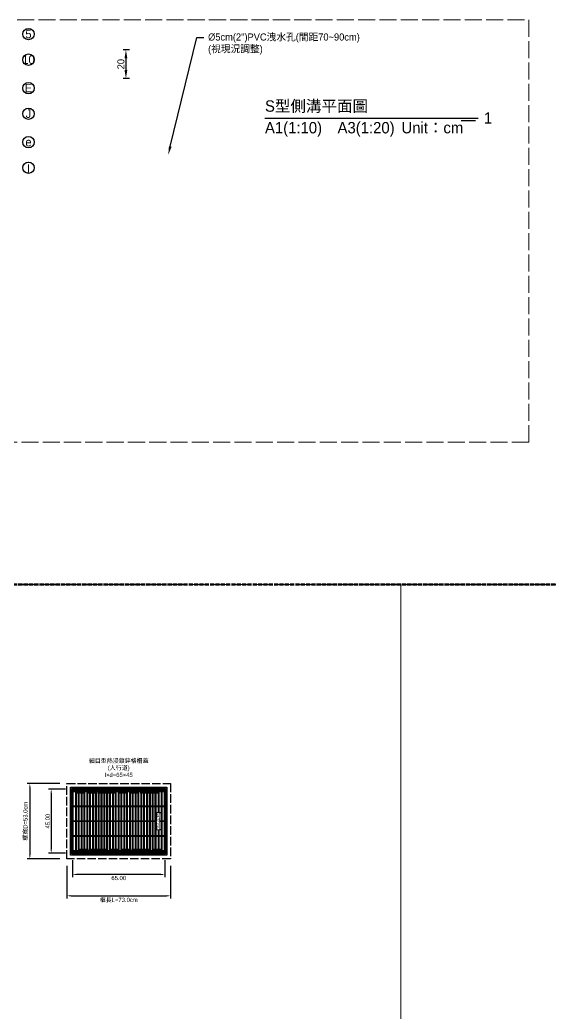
# Model space of a CAD drawing. Extents: x -7340 to 3675, y -3342 to 777.
# Drawn here: x 782 to 1155, y -698 to 0 of the extents above; entities that cross this region are included whole.
import ezdxf
from ezdxf import colors
from ezdxf.entities.mleader import LeaderData, LeaderLine
from ezdxf.math import Vec2, Vec3

# ---------------------------------------------------------------- set-up
doc = ezdxf.new("R2010")
doc.units = 0
doc.header["$MEASUREMENT"] = 0
doc.linetypes.add('ACAD_ISO02W100', pattern=[15, 12, -3])
doc.layers.add('一、3.基本-變更', color=1, linetype='Continuous', lineweight=50)
doc.layers.add('二、6.繪圖-其他施作項目', color=35, linetype='Continuous', lineweight=30)
doc.layers.add('一、4.基本-隱藏', color=9, linetype='ACAD_ISO02W100', lineweight=20, plot=False)
doc.layers.add('三、3.文字-註解文字', color=2, linetype='Continuous')
doc.styles.get("Standard").update_dxf_attribs({"font": 'kaiu.ttf', "height": 2})
doc.styles.add('次圖名(詳圖)', font='MS PGothic.ttf', dxfattribs={"height": 6})
doc.styles.add('註解文字', font='MS PGothic.ttf', dxfattribs={"height": 3})
doc.styles.add('註解文字(詳圖)', font='MS PGothic.ttf', dxfattribs={"height": 5})
doc.dimstyles.new('註解文字', dxfattribs={"dimtxt": 3, "dimasz": 3, "dimexe": 2, "dimexo": 5, "dimgap": 1, "dimtad": 2, "dimzin": 0, "dimdsep": 46, "dimtxsty": '註解文字', "dimcen": 0.1, "dimclrd": 144, "dimclre": 144, "dimclrt": 256, "dimadec": 0, "dimazin": 0, "dimtfac": 1, "dimtofl": 0, "dimtmove": 0, "dimatfit": 3, "dimfxl": 15, "dimtolj": 1, "dimtzin": 0, "dimlwd": -1, "dimlwe": -1, "dimarcsym": 1})
doc.dimstyles.new('註解文字(詳圖)', dxfattribs={"dimtxt": 5, "dimasz": 6, "dimexe": 2, "dimexo": 5, "dimgap": 1, "dimtad": 2, "dimzin": 0, "dimdsep": 46, "dimtxsty": '註解文字(詳圖)', "dimcen": 0.1, "dimclrd": 144, "dimclre": 144, "dimclrt": 256, "dimadec": 0, "dimazin": 0, "dimtfac": 1, "dimtofl": 0, "dimtmove": 0, "dimatfit": 3, "dimfxlon": 1, "dimtolj": 1, "dimtzin": 0, "dimlwd": -1, "dimlwe": -1, "dimarcsym": 1})

# ---------------------------------------------------------------- blocks, each defined once
blk = doc.blocks.new('*D5')
at = {"layer": 'Defpoints', "color": 0, "transparency": 16777216}
for p in [(876.56, -21.16), (856.56, -41.16), (876.56, -41.16)]:
    blk.add_point(p, dxfattribs=at)
at = {"layer": '三、3.文字-註解文字', "color": 144, "transparency": 16777216}
for p, q in [((859.06, -21.16), (854.56, -21.16)), ((856.56, -27.16), (856.56, -35.16)), ((859.06, -41.16), (854.56, -41.16))]:
    blk.add_line(p, q, dxfattribs=at)
for points in [[(855.56, -27.16), (857.56, -27.16), (856.56, -21.16)], [(855.56, -35.16), (857.56, -35.16), (856.56, -41.16)]]:
    blk.add_solid(points, dxfattribs=at)
at = {"layer": '三、3.文字-註解文字', "transparency": 16777216, "insert": (853.06, -31.16), "char_height": 5, "attachment_point": 5, "rotation": 90, "style": '註解文字(詳圖)'}
blk.add_mtext('\\A1;20', dxfattribs=at)
blk = doc.blocks.new('*D36')
at = {"layer": 'Defpoints', "color": 0, "transparency": 16777216}
for p in [(819, -541), (804, -586), (819, -586)]:
    blk.add_point(p, dxfattribs=at)
at = {"layer": '三、3.文字-註解文字', "color": 144, "transparency": 16777216}
for p, q in [((814, -541), (802, -541)), ((804, -544), (804, -583)), ((814, -586), (802, -586))]:
    blk.add_line(p, q, dxfattribs=at)
for points in [[(803.5, -544), (804.5, -544), (804, -541)], [(803.5, -583), (804.5, -583), (804, -586)]]:
    blk.add_solid(points, dxfattribs=at)
at = {"layer": '三、3.文字-註解文字', "transparency": 16777216, "insert": (801.5, -563.5), "char_height": 3, "attachment_point": 5, "rotation": 90, "style": '註解文字'}
blk.add_mtext('\\A1;45.00', dxfattribs=at)
blk = doc.blocks.new('*D37')
at = {"layer": 'Defpoints', "color": 0, "transparency": 16777216}
for p in [(819, -586), (884, -586), (819, -601)]:
    blk.add_point(p, dxfattribs=at)
at = {"layer": '三、3.文字-註解文字', "color": 144, "transparency": 16777216}
for p, q in [((819, -591), (819, -603)), ((884, -591), (884, -603)), ((881, -601), (822, -601))]:
    blk.add_line(p, q, dxfattribs=at)
for points in [[(822, -600.5), (822, -601.5), (819, -601)], [(881, -600.5), (881, -601.5), (884, -601)]]:
    blk.add_solid(points, dxfattribs=at)
at = {"layer": '三、3.文字-註解文字', "transparency": 16777216, "insert": (851.5, -603.5), "char_height": 3, "attachment_point": 5, "style": '註解文字'}
blk.add_mtext('\\A1;65.00', dxfattribs=at)
blk = doc.blocks.new('*D45')
at = {"layer": 'Defpoints', "color": 0, "transparency": 16777216}
for p in [(815, -537), (789, -590), (815, -590)]:
    blk.add_point(p, dxfattribs=at)
at = {"layer": '三、3.文字-註解文字', "color": 144, "transparency": 16777216}
for p, q in [((810, -537), (787, -537)), ((789, -540), (789, -587)), ((810, -590), (787, -590))]:
    blk.add_line(p, q, dxfattribs=at)
for points in [[(788.5, -540), (789.5, -540), (789, -537)], [(788.5, -587), (789.5, -587), (789, -590)]]:
    blk.add_solid(points, dxfattribs=at)
at = {"layer": '三、3.文字-註解文字', "transparency": 16777216, "insert": (786.01, -563.5), "char_height": 3, "attachment_point": 5, "rotation": 90, "style": '註解文字'}
blk.add_mtext('\\A1;框寬D=53.0cm', dxfattribs=at)
blk = doc.blocks.new('*D22')
at = {"layer": 'Defpoints', "color": 0, "transparency": 16777216}
for p in [(815, -590), (888, -590), (888, -616)]:
    blk.add_point(p, dxfattribs=at)
at = {"layer": '三、3.文字-註解文字', "color": 144, "transparency": 16777216}
for p, q in [((815, -595), (815, -618)), ((888, -595), (888, -618)), ((818, -616), (885, -616))]:
    blk.add_line(p, q, dxfattribs=at)
for points in [[(818, -615.5), (818, -616.5), (815, -616)], [(885, -615.5), (885, -616.5), (888, -616)]]:
    blk.add_solid(points, dxfattribs=at)
at = {"layer": '三、3.文字-註解文字', "transparency": 16777216, "insert": (851.5, -619.02), "char_height": 3, "attachment_point": 5, "style": '註解文字'}
blk.add_mtext('\\A1;框長L=73.0cm', dxfattribs=at)

msp = doc.modelspace()

# ---------------------------------------------------------------- hatches: boundary and pattern name
at = {"layer": '二、6.繪圖-其他施作項目'}
h = msp.add_hatch(color=256, dxfattribs=at)
h.dxf.hatch_style = 1
h.paths.add_polyline_path([(881.25, -557.5), (877.25, -557.5), (877.25, -569.5), (881.25, -569.5)])

# ---------------------------------------------------------------- linework, layer by layer
at = {"layer": '一、4.基本-隱藏'}
for points in [[(720, 0), (1140, 0), (1140, -297), (720, -297)], [(1050, -730), (1800, -730), (1800, -397), (1050, -397)]]:
    msp.add_lwpolyline(points, close=True, dxfattribs=at)
at = {"layer": '三、3.文字-註解文字'}
for points in [[(954.399, -69.031), (1104.399, -69.031)], [(1102.399, -71.031), (1092.399, -71.031)]]:
    msp.add_lwpolyline(points, dxfattribs=at)
for centre in [(788, -10), (788, -28), (788, -48), (788, -66), (788, -86), (788, -104)]:
    msp.add_circle(centre, 4, dxfattribs=at)
at = {"layer": '二、6.繪圖-其他施作項目'}
for points in [[(819, -541), (884, -541), (884, -586), (819, -586)], [(877.25, -569.5), (877.25, -557.5), (881.25, -557.5), (881.25, -569.5)]]:
    msp.add_lwpolyline(points, close=True, dxfattribs=at)
for points in [[(819.5, -541.5), (883.5, -541.5)], [(819.5, -585.5), (819.5, -541.5)], [(819.5, -542.25), (883.5, -542.25)], [(819.5, -542.75), (883.5, -542.75)], [(821.25, -542.25), (821.25, -541.5)], [(821.25, -552.75), (821.25, -542.75)], [(821.75, -542.25), (821.75, -541.5)], [(821.75, -552.75), (821.75, -542.75)], [(823.25, -542.25), (823.25, -541.5)], [(823.25, -552.75), (823.25, -542.75)], [(823.75, -542.25), (823.75, -541.5)], [(823.75, -552.75), (823.75, -542.75)], [(825.25, -542.25), (825.25, -541.5)], [(825.25, -552.75), (825.25, -542.75)], [(825.75, -542.25), (825.75, -541.5)], [(825.75, -552.75), (825.75, -542.75)], [(827.25, -542.25), (827.25, -541.5)], [(827.25, -552.75), (827.25, -542.75)], [(827.75, -542.25), (827.75, -541.5)], [(827.75, -552.75), (827.75, -542.75)], [(829.25, -542.25), (829.25, -541.5)], [(829.25, -552.75), (829.25, -542.75)], [(829.75, -542.25), (829.75, -541.5)], [(829.75, -552.75), (829.75, -542.75)], [(831.25, -542.25), (831.25, -541.5)], [(831.25, -552.75), (831.25, -542.75)], [(831.75, -542.25), (831.75, -541.5)], [(831.75, -552.75), (831.75, -542.75)], [(833.25, -542.25), (833.25, -541.5)], [(833.25, -552.75), (833.25, -542.75)], [(833.75, -542.25), (833.75, -541.5)], [(833.75, -552.75), (833.75, -542.75)], [(835.25, -542.25), (835.25, -541.5)], [(835.25, -552.75), (835.25, -542.75)], [(835.75, -542.25), (835.75, -541.5)], [(835.75, -552.75), (835.75, -542.75)], [(837.25, -542.25), (837.25, -541.5)], [(837.25, -552.75), (837.25, -542.75)], [(837.75, -542.25), (837.75, -541.5)], [(837.75, -552.75), (837.75, -542.75)], [(839.25, -542.25), (839.25, -541.5)], [(839.25, -552.75), (839.25, -542.75)], [(839.75, -542.25), (839.75, -541.5)], [(839.75, -552.75), (839.75, -542.75)], [(841.25, -542.25), (841.25, -541.5)], [(841.25, -552.75), (841.25, -542.75)], [(841.75, -542.25), (841.75, -541.5)], [(841.75, -552.75), (841.75, -542.75)], [(843.25, -542.25), (843.25, -541.5)], [(843.25, -552.75), (843.25, -542.75)], [(843.75, -542.25), (843.75, -541.5)], [(843.75, -552.75), (843.75, -542.75)], [(845.25, -542.25), (845.25, -541.5)], [(845.25, -552.75), (845.25, -542.75)], [(845.75, -542.25), (845.75, -541.5)], [(845.75, -552.75), (845.75, -542.75)], [(847.25, -542.25), (847.25, -541.5)], [(847.25, -552.75), (847.25, -542.75)], [(847.75, -542.25), (847.75, -541.5)], [(847.75, -552.75), (847.75, -542.75)], [(849.25, -542.25), (849.25, -541.5)], [(849.25, -552.75), (849.25, -542.75)], [(849.75, -542.25), (849.75, -541.5)], [(849.75, -552.75), (849.75, -542.75)], [(851.25, -542.25), (851.25, -541.5)], [(851.25, -552.75), (851.25, -542.75)], [(851.75, -542.25), (851.75, -541.5)], [(851.75, -552.75), (851.75, -542.75)], [(853.25, -542.25), (853.25, -541.5)], [(853.25, -552.75), (853.25, -542.75)], [(853.75, -542.25), (853.75, -541.5)], [(853.75, -552.75), (853.75, -542.75)], [(855.25, -542.25), (855.25, -541.5)], [(855.25, -552.75), (855.25, -542.75)], [(855.75, -542.25), (855.75, -541.5)], [(855.75, -552.75), (855.75, -542.75)], [(857.25, -542.25), (857.25, -541.5)], [(857.25, -552.75), (857.25, -542.75)], [(857.75, -542.25), (857.75, -541.5)], [(857.75, -552.75), (857.75, -542.75)], [(859.25, -542.25), (859.25, -541.5)], [(859.25, -552.75), (859.25, -542.75)], [(859.75, -542.25), (859.75, -541.5)], [(859.75, -552.75), (859.75, -542.75)], [(861.25, -542.25), (861.25, -541.5)], [(861.25, -552.75), (861.25, -542.75)], [(861.75, -542.25), (861.75, -541.5)], [(861.75, -552.75), (861.75, -542.75)], [(863.25, -542.25), (863.25, -541.5)], [(863.25, -552.75), (863.25, -542.75)], [(863.75, -542.25), (863.75, -541.5)], [(863.75, -552.75), (863.75, -542.75)], [(865.25, -542.25), (865.25, -541.5)], [(865.25, -552.75), (865.25, -542.75)], [(865.75, -542.25), (865.75, -541.5)], [(865.75, -552.75), (865.75, -542.75)], [(867.25, -542.25), (867.25, -541.5)], [(867.25, -552.75), (867.25, -542.75)], [(867.75, -542.25), (867.75, -541.5)], [(867.75, -552.75), (867.75, -542.75)], [(869.25, -542.25), (869.25, -541.5)], [(869.25, -552.75), (869.25, -542.75)], [(869.75, -542.25), (869.75, -541.5)], [(869.75, -552.75), (869.75, -542.75)], [(871.25, -542.25), (871.25, -541.5)], [(871.25, -552.75), (871.25, -542.75)], [(871.75, -542.25), (871.75, -541.5)], [(871.75, -552.75), (871.75, -542.75)], [(873.25, -542.25), (873.25, -541.5)], [(873.25, -552.75), (873.25, -542.75)], [(873.75, -542.25), (873.75, -541.5)], [(873.75, -552.75), (873.75, -542.75)], [(875.25, -542.25), (875.25, -541.5)], [(875.25, -552.75), (875.25, -542.75)], [(875.75, -542.25), (875.75, -541.5)], [(875.75, -552.75), (875.75, -542.75)], [(877.25, -542.25), (877.25, -541.5)], [(877.25, -552.75), (877.25, -542.75)], [(877.75, -542.25), (877.75, -541.5)], [(877.75, -552.75), (877.75, -542.75)], [(879.25, -541.5), (879.25, -542.25)], [(879.25, -542.75), (879.25, -552.75)], [(879.75, -541.5), (879.75, -542.25)], [(879.75, -542.75), (879.75, -552.75)], [(881.25, -541.5), (881.25, -542.25)], [(881.25, -542.75), (881.25, -552.75)], [(881.75, -541.5), (881.75, -542.25)], [(881.75, -542.75), (881.75, -552.75)], [(883.5, -541.5), (883.5, -585.5)], [(819.5, -552.75), (883.5, -552.75)], [(819.5, -553.25), (883.5, -553.25)], [(821.25, -563.25), (821.25, -553.25)], [(821.75, -563.25), (821.75, -553.25)], [(823.25, -563.25), (823.25, -553.25)], [(823.75, -563.25), (823.75, -553.25)], [(825.25, -563.25), (825.25, -553.25)], [(825.75, -563.25), (825.75, -553.25)], [(827.25, -563.25), (827.25, -553.25)], [(827.75, -563.25), (827.75, -553.25)], [(829.25, -563.25), (829.25, -553.25)], [(829.75, -563.25), (829.75, -553.25)], [(831.25, -563.25), (831.25, -553.25)], [(831.75, -563.25), (831.75, -553.25)], [(833.25, -563.25), (833.25, -553.25)], [(833.75, -563.25), (833.75, -553.25)], [(835.25, -563.25), (835.25, -553.25)], [(835.75, -563.25), (835.75, -553.25)], [(837.25, -563.25), (837.25, -553.25)], [(837.75, -563.25), (837.75, -553.25)], [(839.25, -563.25), (839.25, -553.25)], [(839.75, -563.25), (839.75, -553.25)], [(841.25, -563.25), (841.25, -553.25)], [(841.75, -563.25), (841.75, -553.25)], [(843.25, -563.25), (843.25, -553.25)], [(843.75, -563.25), (843.75, -553.25)], [(845.25, -563.25), (845.25, -553.25)], [(845.75, -563.25), (845.75, -553.25)], [(847.25, -563.25), (847.25, -553.25)], [(847.75, -563.25), (847.75, -553.25)], [(849.25, -563.25), (849.25, -553.25)], [(849.75, -563.25), (849.75, -553.25)], [(851.25, -563.25), (851.25, -553.25)], [(851.75, -563.25), (851.75, -553.25)], [(853.25, -563.25), (853.25, -553.25)], [(853.75, -563.25), (853.75, -553.25)], [(855.25, -563.25), (855.25, -553.25)], [(855.75, -563.25), (855.75, -553.25)], [(857.25, -563.25), (857.25, -553.25)], [(857.75, -563.25), (857.75, -553.25)], [(859.25, -563.25), (859.25, -553.25)], [(859.75, -563.25), (859.75, -553.25)], [(861.25, -563.25), (861.25, -553.25)], [(861.75, -563.25), (861.75, -553.25)], [(863.25, -563.25), (863.25, -553.25)], [(863.75, -563.25), (863.75, -553.25)], [(865.25, -563.25), (865.25, -553.25)], [(865.75, -563.25), (865.75, -553.25)], [(867.25, -563.25), (867.25, -553.25)], [(867.75, -563.25), (867.75, -553.25)], [(869.25, -563.25), (869.25, -553.25)], [(869.75, -563.25), (869.75, -553.25)], [(871.25, -563.25), (871.25, -553.25)], [(871.75, -563.25), (871.75, -553.25)], [(873.25, -563.25), (873.25, -553.25)], [(873.75, -563.25), (873.75, -553.25)], [(879.25, -553.25), (879.25, -563.25)], [(879.75, -553.25), (879.75, -563.25)], [(881.25, -553.25), (881.25, -563.25)], [(881.75, -553.25), (881.75, -563.25)], [(819.5, -563.25), (883.5, -563.25)], [(883.5, -563.75), (819.5, -563.75)], [(821.25, -573.75), (821.25, -563.75)], [(821.75, -573.75), (821.75, -563.75)], [(823.25, -573.75), (823.25, -563.75)], [(823.75, -573.75), (823.75, -563.75)], [(825.25, -573.75), (825.25, -563.75)], [(825.75, -573.75), (825.75, -563.75)], [(827.25, -573.75), (827.25, -563.75)], [(827.75, -573.75), (827.75, -563.75)], [(829.25, -573.75), (829.25, -563.75)], [(829.75, -573.75), (829.75, -563.75)], [(831.25, -573.75), (831.25, -563.75)], [(831.75, -573.75), (831.75, -563.75)], [(833.25, -573.75), (833.25, -563.75)], [(833.75, -573.75), (833.75, -563.75)], [(835.25, -573.75), (835.25, -563.75)], [(835.75, -573.75), (835.75, -563.75)], [(837.25, -573.75), (837.25, -563.75)], [(837.75, -573.75), (837.75, -563.75)], [(839.25, -573.75), (839.25, -563.75)], [(839.75, -573.75), (839.75, -563.75)], [(841.25, -573.75), (841.25, -563.75)], [(841.75, -573.75), (841.75, -563.75)], [(843.25, -573.75), (843.25, -563.75)], [(843.75, -573.75), (843.75, -563.75)], [(845.25, -573.75), (845.25, -563.75)], [(845.75, -573.75), (845.75, -563.75)], [(847.25, -573.75), (847.25, -563.75)], [(847.75, -573.75), (847.75, -563.75)], [(849.25, -573.75), (849.25, -563.75)], [(849.75, -573.75), (849.75, -563.75)], [(851.25, -573.75), (851.25, -563.75)], [(851.75, -573.75), (851.75, -563.75)], [(853.25, -573.75), (853.25, -563.75)], [(853.75, -573.75), (853.75, -563.75)], [(855.25, -573.75), (855.25, -563.75)], [(855.75, -573.75), (855.75, -563.75)], [(857.25, -573.75), (857.25, -563.75)], [(857.75, -573.75), (857.75, -563.75)], [(859.25, -573.75), (859.25, -563.75)], [(859.75, -573.75), (859.75, -563.75)], [(861.25, -573.75), (861.25, -563.75)], [(861.75, -573.75), (861.75, -563.75)], [(863.25, -573.75), (863.25, -563.75)], [(863.75, -573.75), (863.75, -563.75)], [(865.25, -573.75), (865.25, -563.75)], [(865.75, -573.75), (865.75, -563.75)], [(867.25, -573.75), (867.25, -563.75)], [(867.75, -573.75), (867.75, -563.75)], [(869.25, -573.75), (869.25, -563.75)], [(869.75, -573.75), (869.75, -563.75)], [(871.25, -573.75), (871.25, -563.75)], [(871.75, -573.75), (871.75, -563.75)], [(873.25, -573.75), (873.25, -563.75)], [(873.75, -573.75), (873.75, -563.75)], [(879.25, -563.75), (879.25, -573.75)], [(879.75, -563.75), (879.75, -573.75)], [(881.25, -563.75), (881.25, -573.75)], [(881.75, -563.75), (881.75, -573.75)], [(883.5, -573.75), (819.5, -573.75)], [(883.5, -574.25), (819.5, -574.25)], [(821.25, -584.25), (821.25, -574.25)], [(821.75, -584.25), (821.75, -574.25)], [(823.25, -584.25), (823.25, -574.25)], [(823.75, -584.25), (823.75, -574.25)], [(825.25, -584.25), (825.25, -574.25)], [(825.75, -584.25), (825.75, -574.25)], [(827.25, -584.25), (827.25, -574.25)], [(827.75, -584.25), (827.75, -574.25)], [(829.25, -584.25), (829.25, -574.25)], [(829.75, -584.25), (829.75, -574.25)], [(831.25, -584.25), (831.25, -574.25)], [(831.75, -584.25), (831.75, -574.25)], [(833.25, -584.25), (833.25, -574.25)], [(833.75, -584.25), (833.75, -574.25)], [(835.25, -584.25), (835.25, -574.25)], [(835.75, -584.25), (835.75, -574.25)], [(837.25, -584.25), (837.25, -574.25)], [(837.75, -584.25), (837.75, -574.25)], [(839.25, -584.25), (839.25, -574.25)], [(839.75, -584.25), (839.75, -574.25)], [(841.25, -584.25), (841.25, -574.25)], [(841.75, -584.25), (841.75, -574.25)], [(843.25, -584.25), (843.25, -574.25)], [(843.75, -584.25), (843.75, -574.25)], [(845.25, -584.25), (845.25, -574.25)], [(845.75, -584.25), (845.75, -574.25)], [(847.25, -584.25), (847.25, -574.25)], [(847.75, -584.25), (847.75, -574.25)], [(849.25, -584.25), (849.25, -574.25)], [(849.75, -584.25), (849.75, -574.25)], [(851.25, -584.25), (851.25, -574.25)], [(851.75, -584.25), (851.75, -574.25)], [(853.25, -584.25), (853.25, -574.25)], [(853.75, -584.25), (853.75, -574.25)], [(855.25, -584.25), (855.25, -574.25)], [(855.75, -584.25), (855.75, -574.25)], [(857.25, -584.25), (857.25, -574.25)], [(857.75, -584.25), (857.75, -574.25)], [(859.25, -584.25), (859.25, -574.25)], [(859.75, -584.25), (859.75, -574.25)], [(861.25, -584.25), (861.25, -574.25)], [(861.75, -584.25), (861.75, -574.25)], [(863.25, -584.25), (863.25, -574.25)], [(863.75, -584.25), (863.75, -574.25)], [(865.25, -584.25), (865.25, -574.25)], [(865.75, -584.25), (865.75, -574.25)], [(867.25, -584.25), (867.25, -574.25)], [(867.75, -584.25), (867.75, -574.25)], [(869.25, -584.25), (869.25, -574.25)], [(869.75, -584.25), (869.75, -574.25)], [(871.25, -584.25), (871.25, -574.25)], [(871.75, -584.25), (871.75, -574.25)], [(873.25, -584.25), (873.25, -574.25)], [(873.75, -584.25), (873.75, -574.25)], [(875.25, -584.25), (875.25, -574.25)], [(875.75, -584.25), (875.75, -574.25)], [(877.25, -584.25), (877.25, -574.25)], [(877.75, -584.25), (877.75, -574.25)], [(879.25, -574.25), (879.25, -584.25)], [(879.75, -574.25), (879.75, -584.25)], [(881.25, -574.25), (881.25, -584.25)], [(881.75, -574.25), (881.75, -584.25)], [(883.5, -584.25), (819.5, -584.25)], [(883.5, -584.75), (819.5, -584.75)], [(883.5, -585.5), (819.5, -585.5)], [(821.25, -585.5), (821.25, -584.75)], [(821.75, -585.5), (821.75, -584.75)], [(823.25, -585.5), (823.25, -584.75)], [(823.75, -585.5), (823.75, -584.75)], [(825.25, -585.5), (825.25, -584.75)], [(825.75, -585.5), (825.75, -584.75)], [(827.25, -585.5), (827.25, -584.75)], [(827.75, -585.5), (827.75, -584.75)], [(829.25, -585.5), (829.25, -584.75)], [(829.75, -585.5), (829.75, -584.75)], [(831.25, -585.5), (831.25, -584.75)], [(831.75, -585.5), (831.75, -584.75)], [(833.25, -585.5), (833.25, -584.75)], [(833.75, -585.5), (833.75, -584.75)], [(835.25, -585.5), (835.25, -584.75)], [(835.75, -585.5), (835.75, -584.75)], [(837.25, -585.5), (837.25, -584.75)], [(837.75, -585.5), (837.75, -584.75)], [(839.25, -585.5), (839.25, -584.75)], [(839.75, -585.5), (839.75, -584.75)], [(841.25, -585.5), (841.25, -584.75)], [(841.75, -585.5), (841.75, -584.75)], [(843.25, -585.5), (843.25, -584.75)], [(843.75, -585.5), (843.75, -584.75)], [(845.25, -585.5), (845.25, -584.75)], [(845.75, -585.5), (845.75, -584.75)], [(847.25, -585.5), (847.25, -584.75)], [(847.75, -585.5), (847.75, -584.75)], [(849.25, -585.5), (849.25, -584.75)], [(849.75, -585.5), (849.75, -584.75)], [(851.25, -585.5), (851.25, -584.75)], [(851.75, -585.5), (851.75, -584.75)], [(853.25, -585.5), (853.25, -584.75)], [(853.75, -585.5), (853.75, -584.75)], [(855.25, -585.5), (855.25, -584.75)], [(855.75, -585.5), (855.75, -584.75)], [(857.25, -585.5), (857.25, -584.75)], [(857.75, -585.5), (857.75, -584.75)], [(859.25, -585.5), (859.25, -584.75)], [(859.75, -585.5), (859.75, -584.75)], [(861.25, -585.5), (861.25, -584.75)], [(861.75, -585.5), (861.75, -584.75)], [(863.25, -585.5), (863.25, -584.75)], [(863.75, -585.5), (863.75, -584.75)], [(865.25, -585.5), (865.25, -584.75)], [(865.75, -585.5), (865.75, -584.75)], [(867.25, -585.5), (867.25, -584.75)], [(867.75, -585.5), (867.75, -584.75)], [(869.25, -585.5), (869.25, -584.75)], [(869.75, -585.5), (869.75, -584.75)], [(871.25, -585.5), (871.25, -584.75)], [(871.75, -585.5), (871.75, -584.75)], [(873.25, -585.5), (873.25, -584.75)], [(873.75, -585.5), (873.75, -584.75)], [(875.25, -585.5), (875.25, -584.75)], [(875.75, -585.5), (875.75, -584.75)], [(877.25, -585.5), (877.25, -584.75)], [(877.75, -585.5), (877.75, -584.75)], [(879.25, -584.75), (879.25, -585.5)], [(879.75, -584.75), (879.75, -585.5)], [(881.25, -584.75), (881.25, -585.5)], [(881.75, -584.75), (881.75, -585.5)]]:
    msp.add_lwpolyline(points, dxfattribs=at)

# ---------------------------------------------------------------- texts
at = {"layer": '三、3.文字-註解文字'}
for s, width, gutter_width, insert, char_height, attachment_point, style in [('5', 8.38231, 30, (788, -10), 6, 5, '註解文字(詳圖)'), ('10', 8.38231, 30, (788, -28), 6, 5, '註解文字(詳圖)'), ('E', 8.38231, 30, (788, -48), 6, 5, '註解文字(詳圖)'), ('S型側溝平面圖', 80.61929, 15, (954.399, -61.031), 8, 4, '次圖名(詳圖)'), ('J', 8.38231, 30, (788, -66), 6, 5, '註解文字(詳圖)'), ('1', 3, 15, (1108.399, -69.031), 8, 4, '次圖名(詳圖)'), ('A1(1:10)\u3000A3(1:20){\\fMS PGothic|b0|i0|c128|p34;^IUnit：cm}', 136.03259, 15, (954.399, -77.031), 8, 4, '次圖名(詳圖)'), ('e', 8.38231, 30, (788, -86), 6, 5, '註解文字(詳圖)'), ('j', 8.38231, 30, (788, -104), 6, 5, '註解文字(詳圖)'), ('{\\fMS PGothic|b0|i0|c128|p34;細目型熱浸鍍鋅格柵蓋\\P(人行道)\\P}l{\\fMS PGothic|b0|i0|c128|p34;×d=65×45}', 47.50959, 15, (851.5, -526), 3, 5, '註解文字')]:
    msp.add_mtext_dynamic_manual_height_columns(s, width=width, gutter_width=gutter_width, heights=[0], dxfattribs=dict(at, insert=insert, char_height=char_height, attachment_point=attachment_point, style=style))

# ---------------------------------------------------------------- dimensions: what is measured, and where the dimension line sits
for base, p1, p2, text, dimstyle, picture, middle in [((856.564, -41.155), (876.564, -21.155), (876.564, -41.155), '20', '註解文字(詳圖)', '*D5', (853.064, -31.155)), ((789, -590), (815, -537), (815, -590), '框寬D=53.0cm', '註解文字', '*D45', (786.006, -563.5))]:
    dim = msp.add_linear_dim(base=base, p1=p1, p2=p2, angle=90, text=text, dimstyle=dimstyle, dxfattribs=at)
    dim.commit()
    dim.dimension.update_dxf_attribs({"geometry": picture, "text_midpoint": middle})
dim = msp.add_linear_dim(base=(804, -586), p1=(819, -541), p2=(819, -586), angle=90, dimstyle='註解文字', dxfattribs=at)
dim.commit()
dim.dimension.update_dxf_attribs({"geometry": '*D36', "text_midpoint": (801.5, -563.5)})
dim = msp.add_linear_dim(base=(819, -601), p1=(884, -586), p2=(819, -586), dimstyle='註解文字', dxfattribs=at)
dim.commit()
dim.dimension.update_dxf_attribs({"geometry": '*D37', "text_midpoint": (851.5, -603.5)})
dim = msp.add_linear_dim(base=(888, -616), p1=(815, -590), p2=(888, -590), text='框長L=73.0cm', dimstyle='註解文字', dxfattribs=at)
dim.commit()
dim.dimension.update_dxf_attribs({"geometry": '*D22', "text_midpoint": (851.5, -619.02)})

# ---------------------------------------------------------------- leaders
ml = msp.add_multileader_mtext('Standard', dxfattribs=at)
ml.set_content('{\\fMS PGothic|b0|i0|c128|p34;%%C5cm}(2")PVC洩水孔(間距70~90cm)\\P(視現況調整)', color=256, style='註解文字(詳圖)')
ml.set_leader_properties(color=144, linetype='ByLayer', lineweight=-1)
ml.build(insert=Vec2(0, 0))
ml.multileader.update_dxf_attribs({"dogleg_length": 5, "arrow_head_size": 6})
ctx = ml.context
ctx.base_point, ctx.char_height, ctx.arrow_head_size, ctx.landing_gap_size, ctx.plane_origin = Vec3(911.351, -12.371), 5, 6, 3, Vec3(886.351, -94.871)
notes = []
notes.append((ctx, [(0, (1, 1, 0), (906.351, -12.371), (1, 0), 5, [(0, [(886.351, -94.871)], 0, [])])]))
ctx.mtext.insert, ctx.mtext.flow_direction = Vec3(914.351, -9.545), 5
for ctx, leaders in notes:
    for number, flags, end, landing, length, lines in leaders:
        leader = LeaderData()
        leader.index, (leader.has_last_leader_line, leader.has_dogleg_vector, leader.attachment_direction) = number, flags
        leader.last_leader_point, leader.dogleg_vector, leader.dogleg_length = Vec3(end), Vec3(landing), length
        for number, points, colour, breaks in lines:
            line = LeaderLine()
            line.index, line.vertices, line.color, line.breaks = number, Vec3.list(points), colors.encode_raw_color(colour), breaks
            leader.lines.append(line)
        ctx.leaders.append(leader)

# ---------------------------------------------------------------- next in the draw order: texts
at = {"layer": '二、6.繪圖-其他施作項目', "insert": (879.25, -563.5), "char_height": 2, "attachment_point": 5, "rotation": 90, "bg_fill": 3, "box_fill_scale": 1, "bg_fill_color": 256, "bg_fill_transparency": 0}
msp.add_mtext_dynamic_manual_height_columns('北市公物', width=11.50445, gutter_width=10, heights=[0], dxfattribs=at)

# ---------------------------------------------------------------- next in the draw order: hatches: boundary and pattern name
at = {"layer": '二、6.繪圖-其他施作項目'}
h = msp.add_hatch(color=256, dxfattribs=at)
h.dxf.hatch_style = 1
h.paths.add_polyline_path([(817.6, -539.6), (817.6, -587.4), (885.4, -587.4), (885.4, -539.6)])
h.paths.add_polyline_path([(818.5, -540.5), (884.5, -540.5), (884.5, -586.5), (818.5, -586.5)], flags=16)
h.paths.add_polyline_path([(821.5, -543.5), (881.5, -543.5), (881.5, -583.5), (821.5, -583.5)], flags=0)

# ---------------------------------------------------------------- next in the draw order: linework, layer by layer
at = {"layer": '一、3.基本-變更', "linetype": 'ACAD_ISO02W100', "ltscale": 0.25}
msp.add_lwpolyline([(1800, -397), (300, -397), (300, -1397), (1800, -1397)], close=True, dxfattribs=at)
at = {"layer": '一、4.基本-隱藏'}
msp.add_lwpolyline([(300, -730), (1050, -730), (1050, -397), (300, -397)], close=True, dxfattribs=at)
at = {"layer": '二、6.繪圖-其他施作項目', "linetype": 'ACAD_ISO02W100', "ltscale": 0.5}
for points in [[(815, -537), (888, -537), (888, -590), (815, -590)], [(821.5, -543.5), (881.5, -543.5), (881.5, -583.5), (821.5, -583.5)]]:
    msp.add_lwpolyline(points, close=True, dxfattribs=at)
at = {"layer": '二、6.繪圖-其他施作項目'}
for points in [[(817.6, -539.6), (885.4, -539.6), (885.4, -587.4), (817.6, -587.4)], [(818.5, -540.5), (884.5, -540.5), (884.5, -586.5), (818.5, -586.5)]]:
    msp.add_lwpolyline(points, close=True, dxfattribs=at)
for points in [[(875.25, -563.25), (875.25, -553.25)], [(875.75, -563.25), (875.75, -553.25)], [(877.25, -563.25), (877.25, -553.25)], [(877.75, -563.25), (877.75, -553.25)], [(875.25, -573.75), (875.25, -563.75)], [(875.75, -573.75), (875.75, -563.75)], [(877.25, -573.75), (877.25, -563.75)], [(877.75, -573.75), (877.75, -563.75)]]:
    msp.add_lwpolyline(points, dxfattribs=at)

doc.saveas('drawing.dxf')
